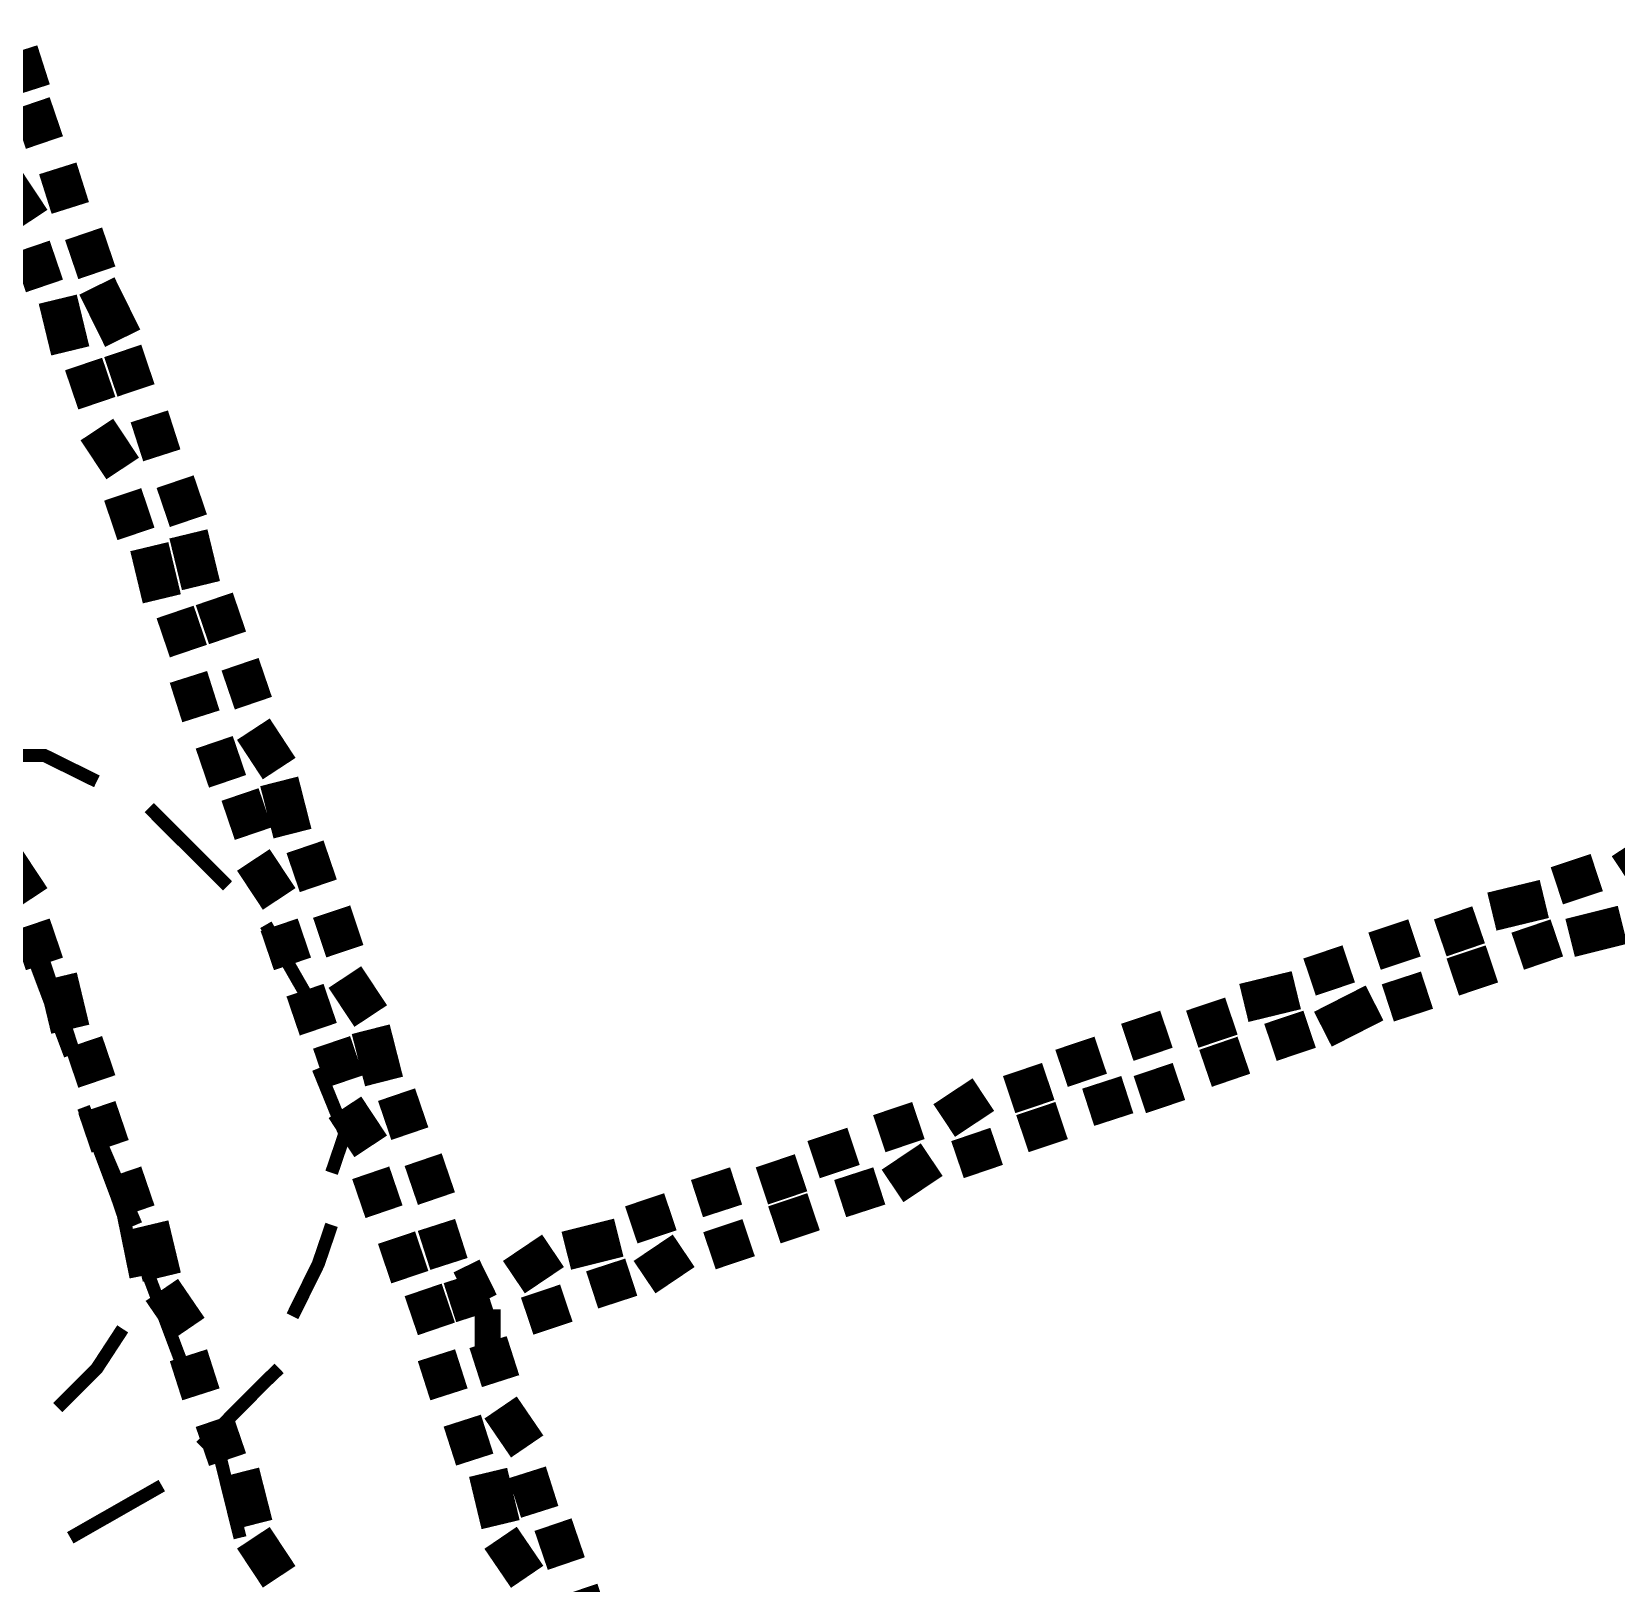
# Model space of a CAD drawing. Extents: x -2.4 to 13.4, y -16 to -5.
# Drawn here: x 1.7303 to 1.9329, y -9.4263 to -9.228 of the extents above; entities that cross this region are included whole.
import ezdxf

# ---------------------------------------------------------------- set-up
doc = ezdxf.new("R2010")
doc.units = 0
doc.header["$MEASUREMENT"] = 0

msp = doc.modelspace()

# ---------------------------------------------------------------- linework, layer by layer
at = {"color": 0}
for points, const_width in [([(1.73028, -9.23551), (1.72868, -9.23051)], 0.005), ([(1.73198, -9.24218), (1.73028, -9.23719)], 0.005), ([(1.73528, -9.25054), (1.73368, -9.24548)], 0.005), ([(1.73028, -9.25216), (1.72698, -9.24718)], 0.005), ([(1.73868, -9.25883), (1.73698, -9.25384)], 0.005), ([(1.73198, -9.26051), (1.73028, -9.25552)], 0.005), ([(1.73528, -9.26881), (1.73368, -9.2622)], 0.005), ([(1.74198, -9.26719), (1.73868, -9.26051)], 0.005), ([(1.74368, -9.27386), (1.74198, -9.26881)], 0.005), ([(1.73868, -9.2755), (1.73698, -9.27049)], 0.005), ([(1.74698, -9.28216), (1.74538, -9.27718)], 0.005), ([(1.74198, -9.28384), (1.73868, -9.27886)], 0.005), ([(1.75038, -9.29052), (1.74868, -9.28552)], 0.005), ([(1.74368, -9.2922), (1.74198, -9.28715)], 0.005), ([(1.75198, -9.29881), (1.75038, -9.2922)], 0.005), ([(1.74698, -9.3005), (1.74538, -9.29383)], 0.005), ([(1.75538, -9.30549), (1.75368, -9.3005)], 0.005), ([(1.75038, -9.30718), (1.74868, -9.30218)], 0.005), ([(1.75868, -9.31384), (1.75698, -9.30886)], 0.005), ([(1.75198, -9.31552), (1.75038, -9.31048)], 0.005), ([(1.75538, -9.32383), (1.75368, -9.31884)], 0.005), ([(1.76198, -9.3222), (1.75868, -9.31716)], 0.005), ([(1.73868, -9.32383), (1.73198, -9.32052), (1.72698, -9.32052)], 0.00167), ([(1.73868, -9.32383), (1.73198, -9.32052), (1.72698, -9.32052)], 0.00167), ([(1.76368, -9.33051), (1.76198, -9.32383)], 0.005), ([(1.75868, -9.33051), (1.75698, -9.32551)], 0.005), ([(1.75538, -9.33718), (1.74698, -9.32881), (1.74538, -9.32719)], 0.00167), ([(1.75538, -9.33718), (1.74698, -9.32881), (1.74538, -9.32719)], 0.00167), ([(1.76698, -9.33718), (1.76528, -9.33219)], 0.005), ([(1.93868, -9.33219), (1.93368, -9.33549)], 0.005), ([(1.73028, -9.33886), (1.72698, -9.33387)], 0.005), ([(1.76198, -9.33886), (1.75868, -9.33387)], 0.005), ([(1.93038, -9.33549), (1.92528, -9.33718)], 0.005), ([(1.92368, -9.33886), (1.91698, -9.34048)], 0.005), ([(1.77038, -9.34554), (1.76868, -9.34048)], 0.005), ([(1.73198, -9.34716), (1.73028, -9.34216)], 0.005), ([(1.76368, -9.34716), (1.76198, -9.34216)], 0.005), ([(1.91528, -9.34216), (1.91038, -9.34384)], 0.005), ([(1.93368, -9.34216), (1.92698, -9.34384)], 0.005), ([(1.73698, -9.36219), (1.73198, -9.34716), (1.72698, -9.34216)], 0.00167), ([(1.76698, -9.35383), (1.76028, -9.34216)], 0.00167), ([(1.76698, -9.35383), (1.76028, -9.34216)], 0.00167), ([(1.90708, -9.34384), (1.90198, -9.34554)], 0.005), ([(1.92528, -9.34384), (1.92028, -9.34554)], 0.005), ([(1.73528, -9.35883), (1.73028, -9.34554)], 0.00167), ([(1.89868, -9.34716), (1.89368, -9.34884)], 0.005), ([(1.91698, -9.34716), (1.91198, -9.34884)], 0.005), ([(1.73528, -9.35551), (1.73368, -9.34884)], 0.005), ([(1.77368, -9.35383), (1.77038, -9.34884)], 0.005), ([(1.76698, -9.35551), (1.76528, -9.35052)], 0.005), ([(1.89198, -9.35052), (1.88528, -9.35215)], 0.005), ([(1.90868, -9.35052), (1.90368, -9.35215)], 0.005), ([(1.90198, -9.35215), (1.89538, -9.35551)], 0.005), ([(1.88368, -9.35383), (1.87868, -9.35551)], 0.005), ([(1.73868, -9.36219), (1.73698, -9.35719)], 0.005), ([(1.77038, -9.36219), (1.76868, -9.35719)], 0.005), ([(1.77538, -9.36219), (1.77368, -9.35551)], 0.005), ([(1.87538, -9.35551), (1.87038, -9.35719)], 0.005), ([(1.89368, -9.35551), (1.88868, -9.35719)], 0.005), ([(1.86698, -9.35883), (1.86198, -9.36051)], 0.005), ([(1.88528, -9.35883), (1.88038, -9.36051)], 0.005), ([(1.76868, -9.37386), (1.77038, -9.36886), (1.76698, -9.36051)], 0.00167), ([(1.76868, -9.37386), (1.77038, -9.36886), (1.76698, -9.36051)], 0.00167), ([(1.86028, -9.36219), (1.85528, -9.36387)], 0.005), ([(1.87698, -9.36219), (1.87198, -9.36387)], 0.005), ([(1.74038, -9.37048), (1.73868, -9.36549)], 0.005), ([(1.77368, -9.37048), (1.77038, -9.36549)], 0.005), ([(1.77868, -9.36886), (1.77698, -9.36387)], 0.005), ([(1.85198, -9.36387), (1.84698, -9.36718)], 0.005), ([(1.87038, -9.36387), (1.86538, -9.36549)], 0.005), ([(1.74368, -9.3872), (1.74198, -9.37884), (1.73698, -9.36549)], 0.00167), ([(1.84368, -9.36718), (1.83868, -9.36886)], 0.005), ([(1.86198, -9.36718), (1.85698, -9.36886)], 0.005), ([(1.74368, -9.38052), (1.73868, -9.36886)], 0.00167), ([(1.83538, -9.37048), (1.83028, -9.37218)], 0.005), ([(1.85368, -9.37048), (1.84868, -9.37218)], 0.005), ([(1.78208, -9.37716), (1.78038, -9.37218)], 0.005), ([(1.84538, -9.37218), (1.84038, -9.37554)], 0.005), ([(1.74368, -9.37884), (1.74198, -9.37386)], 0.005), ([(1.77538, -9.37884), (1.77368, -9.37386)], 0.005), ([(1.82038, -9.37554), (1.81538, -9.37716)], 0.005), ([(1.82868, -9.37386), (1.82368, -9.37554)], 0.005), ([(1.83868, -9.37554), (1.83368, -9.37716)], 0.005), ([(1.81198, -9.37884), (1.80698, -9.38052)], 0.005), ([(1.83028, -9.37884), (1.82528, -9.38052)], 0.005), ([(1.74698, -9.3872), (1.74538, -9.38052)], 0.005), ([(1.78368, -9.38551), (1.78208, -9.38052)], 0.005), ([(1.76368, -9.39219), (1.76698, -9.38551), (1.76868, -9.38052)], 0.00167), ([(1.76368, -9.39219), (1.76698, -9.38551), (1.76868, -9.38052)], 0.00167), ([(1.77868, -9.3872), (1.77698, -9.38215)], 0.005), ([(1.79698, -9.38383), (1.79198, -9.3872)], 0.005), ([(1.80538, -9.38215), (1.79868, -9.38383)], 0.005), ([(1.81368, -9.38383), (1.80868, -9.3872)], 0.005), ([(1.82198, -9.38215), (1.81698, -9.38383)], 0.005), ([(1.78698, -9.39219), (1.78538, -9.3872)], 0.005), ([(1.78868, -9.3872), (1.78538, -9.38883)], 0.005), ([(1.80698, -9.3872), (1.80198, -9.38883)], 0.005), ([(1.75038, -9.39381), (1.74698, -9.38883)], 0.005), ([(1.75038, -9.40049), (1.74538, -9.3872)], 0.00167), ([(1.78208, -9.39381), (1.78038, -9.38883)], 0.005), ([(1.79868, -9.39051), (1.79368, -9.39219)], 0.005), ([(1.79028, -9.39381), (1.78698, -9.39381)], 0.005), ([(1.73368, -9.40386), (1.73868, -9.39886), (1.74198, -9.39381)], 0.00167), ([(1.79028, -9.40049), (1.78868, -9.3955)], 0.005), ([(1.75198, -9.40218), (1.75038, -9.39718)], 0.005), ([(1.78368, -9.40218), (1.78208, -9.39718)], 0.005), ([(1.75198, -9.40884), (1.76028, -9.40049), (1.76198, -9.39886)], 0.00167), ([(1.75198, -9.40884), (1.76028, -9.40049), (1.76198, -9.39886)], 0.00167), ([(1.79368, -9.40884), (1.79028, -9.40386)], 0.005), ([(1.75538, -9.41052), (1.75368, -9.40554)], 0.005), ([(1.78698, -9.41052), (1.78538, -9.40554)], 0.005), ([(1.75698, -9.42051), (1.75368, -9.40716)], 0.00167), ([(1.75868, -9.41883), (1.75698, -9.41215)], 0.005), ([(1.79028, -9.41883), (1.78868, -9.41215)], 0.005), ([(1.79528, -9.4172), (1.79368, -9.41215)], 0.005), ([(1.73528, -9.42051), (1.74698, -9.41384)], 0.00167), ([(1.73528, -9.42051), (1.74698, -9.41384)], 0.00167), ([(1.79868, -9.42381), (1.79698, -9.41883)], 0.005), ([(1.76198, -9.4255), (1.75868, -9.42051)], 0.005), ([(1.79368, -9.4255), (1.79028, -9.42051)], 0.005), ([(1.80198, -9.43218), (1.80028, -9.42718)], 0.005)]:
    msp.add_lwpolyline(points, dxfattribs=dict(at, const_width=const_width))

doc.saveas('drawing.dxf')
